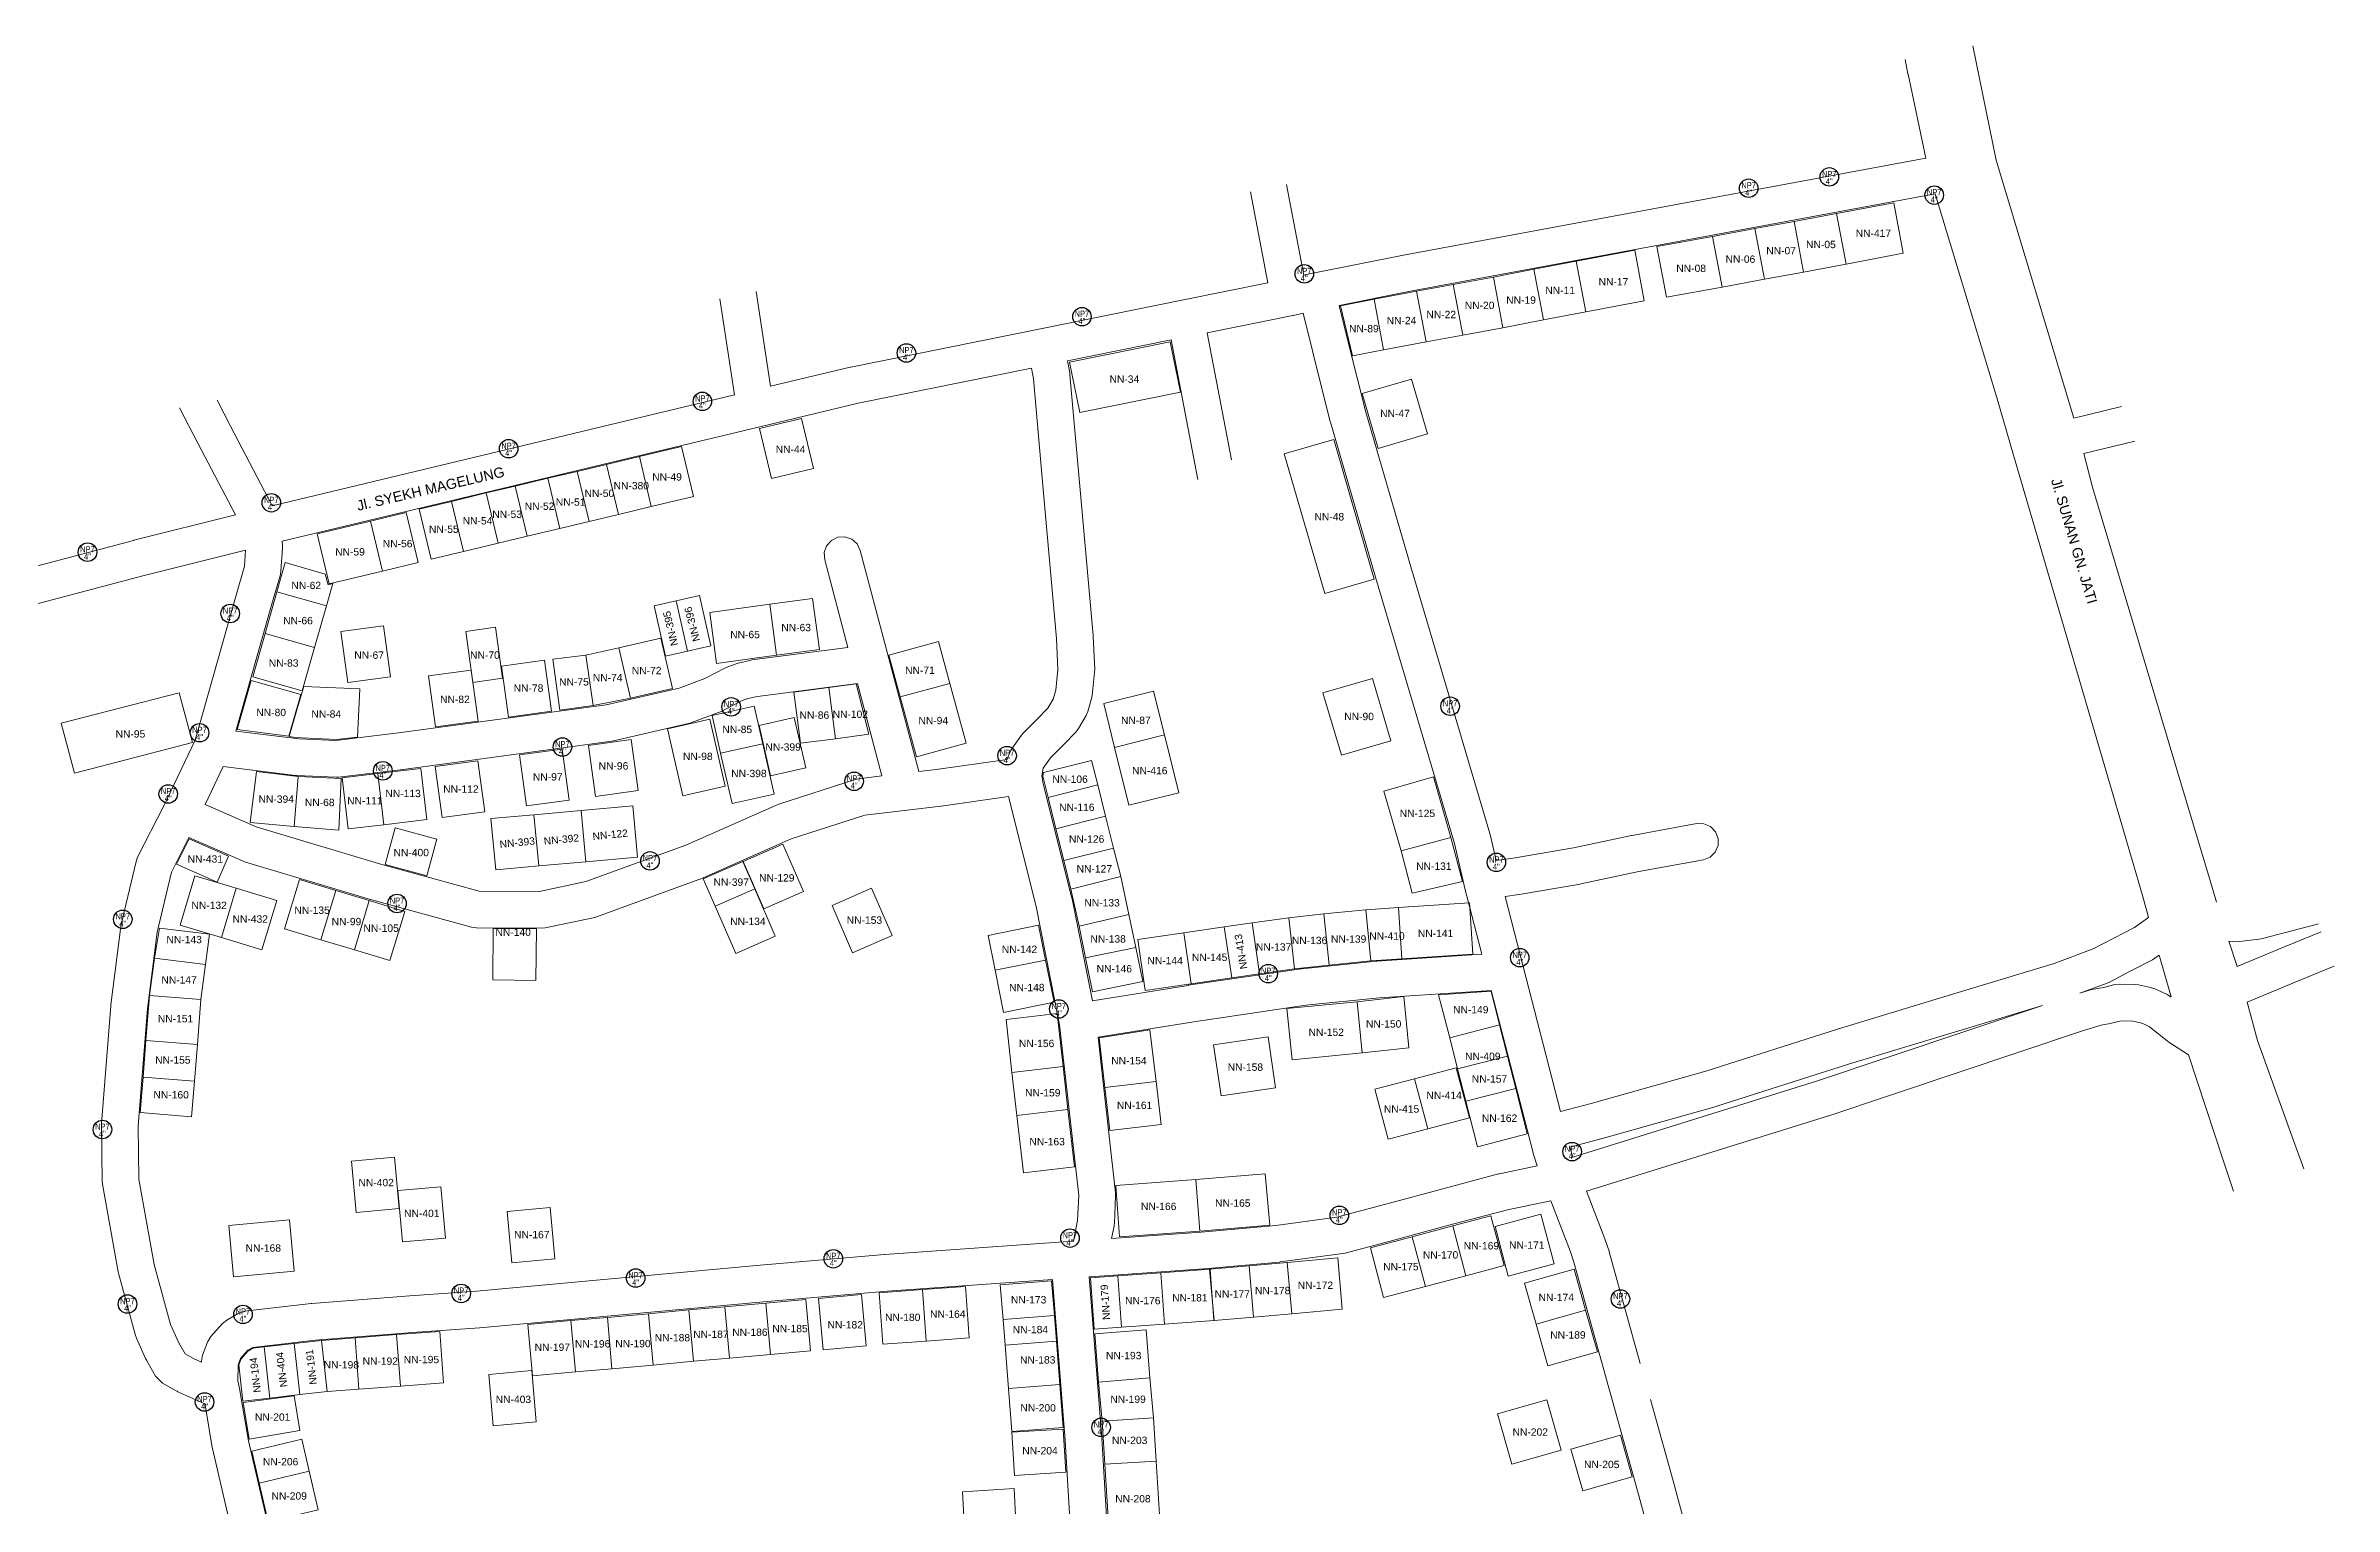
# Model space of a CAD drawing. Header units: inches. Extents: x 5913 to 6802, y 1147 to 1805.
# Drawn here: x 6304.3 to 6802, y 1487.7 to 1805.2 of the extents above; entities that cross this region are included whole.
import ezdxf
from ezdxf.enums import TextEntityAlignment as Align

# ---------------------------------------------------------------- set-up
doc = ezdxf.new("R2010")
doc.units = ezdxf.units.IN
doc.header["$MEASUREMENT"] = 0
doc.layers.add('Basic Map', color=251, linetype='Continuous', lineweight=9)
doc.layers.add('Home Number', color=6, linetype='Continuous')
doc.layers.add('NEW POLE 7m', color=3, linetype='Continuous')
doc.styles.get("Standard").update_dxf_attribs({"font": 'arial.ttf'})
doc.styles.add('Title Block 3', font='dgn003.shx')

# ---------------------------------------------------------------- blocks, each defined once
blk = doc.blocks.new('NP7')
at = {"color": 0, "linetype": 'ByBlock', "lineweight": -2}
blk.add_circle((10475.44, -5326.86), 2.01, dxfattribs=at)
at = {"color": 0, "linetype": 'ByBlock', "lineweight": -2, "style": 'Title Block 3', "width": 0.799091}
for s, p in [('NP7', (10475.43, -5326.23)), ('4"', (10475.43, -5327.81))]:
    blk.add_text(s, height=1.339, dxfattribs=at).set_placement(p, align=Align.MIDDLE_CENTER)

msp = doc.modelspace()

# ---------------------------------------------------------------- linework, layer by layer
at = {"layer": 'Basic Map'}
for points in [[(6574.12, 1775.1), (6577.88, 1755.36), (6579.77, 1755.79), (6579.88, 1755.81), (6599.55, 1759.72), (6599.6, 1759.73), (6713.2, 1780.83), (6709.3, 1799.06), (6709.28, 1799.17), (6708.71, 1802.27)], [(6723.43, 1805.24), (6728.45, 1780.35), (6745.4, 1724.29), (6755.77, 1726.81)], [(6458.74, 1751.81), (6461.9, 1731.21), (6479.19, 1735.36), (6479.33, 1735.39), (6521.01, 1743.79), (6551.38, 1749.92), (6570.05, 1753.67), (6566.28, 1773.52)], [(6633.69, 1573.54), (6625.57, 1605.04), (6621.65, 1620.27), (6624.62, 1620.69), (6624.73, 1620.71), (6638, 1622.98), (6638.16, 1623.01), (6650.78, 1625.71), (6664.8, 1628.28), (6666.25, 1628.85), (6667.37, 1629.94), (6667.99, 1631.37), (6668.02, 1632.93), (6667.44, 1634.38), (6666.35, 1635.5), (6664.92, 1636.12), (6663.36, 1636.14), (6649.28, 1633.57), (6649.16, 1633.55), (6636.57, 1630.85), (6623.44, 1628.61), (6619.73, 1628.08), (6618.4, 1633.76), (6618.34, 1633.99), (6601.15, 1691.97), (6591.36, 1725.6), (6587.6, 1740.54), (6585.55, 1748.78), (6601.08, 1751.87), (6715.18, 1773.06), (6728.57, 1728.98), (6732.28, 1716.25), (6753.55, 1643.52), (6760.29, 1620.47), (6761.25, 1617.1), (6761.64, 1615.72), (6758.59, 1613.54), (6754.09, 1611.25), (6754.04, 1611.22), (6749.6, 1608.89), (6741.07, 1605.73), (6719.49, 1599.18), (6694, 1591.46), (6693.94, 1591.45), (6665.34, 1582.34), (6640.41, 1575.31), (6633.69, 1573.54)], [(6341.53, 1728.16), (6344.46, 1722.51), (6353.5, 1705.24), (6454.09, 1729.34), (6450.89, 1750.23)], [(6562.18, 1715.23), (6556.85, 1742.86), (6575.51, 1746.61), (6575.61, 1746.63), (6577.72, 1747.12), (6579.83, 1738.61), (6579.84, 1738.59), (6583.62, 1723.58), (6583.66, 1723.44), (6593.47, 1689.73), (6593.48, 1689.71), (6610.64, 1631.83), (6612.76, 1622.7), (6612.79, 1622.61), (6616.62, 1607.72), (6593.78, 1606.23), (6593.64, 1606.22), (6577.47, 1604.59), (6577.29, 1604.57), (6552.76, 1600.98), (6552.7, 1600.97), (6531.9, 1597.57), (6527.48, 1619.77), (6527.43, 1619.96), (6521.19, 1644.8), (6520.94, 1646.5), (6521.2, 1648.2), (6522.8, 1650.42), (6525.53, 1653.16), (6525.56, 1653.19), (6528.3, 1656), (6528.9, 1656.8), (6530.52, 1659.61), (6530.9, 1660.5), (6531.7, 1663.31), (6531.83, 1663.97), (6532.39, 1669.06), (6532.41, 1669.67), (6532.09, 1676.82), (6532.07, 1677), (6529.24, 1708.67), (6527.03, 1733.72), (6526.98, 1734.12), (6526.48, 1736.73)], [(6526.48, 1736.73), (6549.01, 1741.28), (6554.85, 1710.97)], [(6355.69, 1697.54), (6459.54, 1722.42), (6480.98, 1727.56), (6518.63, 1735.15), (6519.08, 1732.81), (6521.27, 1707.97), (6521.27, 1707.96), (6524.1, 1676.37), (6524.4, 1669.62), (6523.92, 1665.18), (6523.34, 1663.17), (6522.22, 1661.22), (6519.84, 1658.79), (6516.91, 1655.84), (6516.5, 1655.35), (6514.15, 1652.1), (6513.44, 1650.37), (6513.39, 1650.06), (6497.91, 1647.89), (6494.15, 1647.44), (6487.63, 1672.06), (6481.42, 1695.54), (6480.73, 1696.94), (6479.56, 1697.97), (6478.09, 1698.48), (6476.53, 1698.38), (6475.13, 1697.69), (6474.09, 1696.52), (6473.59, 1695.05), (6473.68, 1693.49), (6478.73, 1674.42), (6457.81, 1671.71), (6457.4, 1671.63), (6454.88, 1671.04), (6454.43, 1670.9), (6452.58, 1670.23), (6452.11, 1670.02), (6447.59, 1667.68), (6441.99, 1665.61), (6426.12, 1661.94), (6380.96, 1655.85), (6367.37, 1654.21), (6359.4, 1654.58), (6345.63, 1656.26), (6353.39, 1683.65), (6355.28, 1690.3), (6355.42, 1691.1), (6355.78, 1695.97), (6355.77, 1696.62), (6355.69, 1697.54)], [(6180.16, 1695.59), (6181.3, 1665.05), (6204.81, 1668.03), (6218.35, 1669.96), (6323.34, 1697.71), (6323.39, 1697.72), (6345.5, 1703.27), (6337.37, 1718.81), (6337.36, 1718.82), (6333.37, 1726.51)], [(6776.4, 1619.06), (6775.74, 1621.27), (6767.78, 1647.93), (6749.45, 1709.29), (6747.56, 1716.59), (6758.63, 1719.28)], [(6356.22, 1432.79), (6340.53, 1500.26), (6340.48, 1500.49), (6338.9, 1509.79), (6338.85, 1510.01), (6332.97, 1512.61), (6332.81, 1512.72), (6332.63, 1512.78), (6329.65, 1514.45), (6328.12, 1515.98), (6326.14, 1519.51), (6325.97, 1519.85), (6323.99, 1524.3), (6323.79, 1524.86), (6320.08, 1538.37), (6320, 1538.71), (6316.57, 1557.71), (6316.5, 1558.37), (6316.36, 1570.53), (6316.37, 1570.9), (6318.4, 1596.55), (6318.42, 1596.73), (6320.56, 1613.77), (6320.64, 1614.2), (6323.91, 1627.93), (6324.24, 1628.82), (6329.95, 1640.02), (6336.75, 1654.28), (6345.7, 1685.83), (6347.47, 1692.09), (6347.73, 1695.58), (6325.36, 1689.97), (6220.17, 1662.17)], [(6342.88, 1648.54), (6358.58, 1646.62), (6358.88, 1646.59), (6367.33, 1646.2), (6368, 1646.22), (6381.94, 1647.91), (6382, 1647.92), (6427.37, 1654.04), (6427.74, 1654.11), (6444.04, 1657.87), (6444.53, 1658.02), (6450.6, 1660.26), (6451.05, 1660.46), (6455.56, 1662.8), (6456.95, 1663.31), (6459.04, 1663.8), (6480.79, 1666.62), (6486.12, 1646.49), (6481.06, 1645.89), (6480.29, 1645.72), (6463.7, 1640.33), (6463.32, 1640.19), (6443.45, 1631.44), (6421.76, 1623.52), (6411.64, 1621.4), (6398.5, 1621.48), (6377.36, 1627.25), (6350, 1635.44), (6338.93, 1640.26), (6342.88, 1648.54)], [(6338.12, 1519.08), (6336.38, 1519.85), (6334.55, 1520.87), (6333.21, 1523.27), (6331.42, 1527.27), (6327.84, 1540.31), (6324.5, 1558.8), (6324.36, 1570.45), (6326.37, 1595.83), (6328.47, 1612.56), (6331.58, 1625.61), (6335.39, 1633.08), (6347.03, 1628.01), (6347.48, 1627.84), (6375.11, 1619.58), (6375.2, 1619.55), (6396.89, 1613.62), (6397.93, 1613.48), (6412.02, 1613.4), (6412.86, 1613.49), (6423.68, 1615.75), (6424.24, 1615.91), (6446.32, 1623.97), (6446.56, 1624.07), (6466.36, 1632.79), (6482.38, 1637.99), (6491.64, 1639.08), (6491.65, 1639.08), (6498.91, 1639.95), (6498.98, 1639.96), (6513.64, 1642.01), (6519.65, 1618.11), (6524.77, 1592.38), (6526.14, 1580.25), (6528.92, 1555.29), (6528.7, 1549.86), (6527.83, 1545.36), (6526.6, 1545.27), (6486.78, 1542.46), (6486.71, 1542.45), (6459.67, 1540.1), (6459.66, 1540.1), (6397.97, 1534.51), (6383.47, 1533.48), (6383.45, 1533.47), (6362.12, 1531.82), (6361.96, 1531.8), (6347.52, 1530.1), (6345.96, 1529.57), (6343.64, 1528.21), (6342.7, 1527.43), (6340.19, 1524.64), (6339.42, 1523.36), (6338.37, 1520.57), (6338.12, 1519.24), (6338.12, 1519.08)], [(6779.05, 1610.58), (6780.64, 1610.46), (6781.45, 1610.48), (6785.6, 1611.02), (6786.08, 1611.11), (6798.1, 1614.2), (6798.32, 1614.26), (6798.51, 1614.32)], [(6799.16, 1612.6), (6791.37, 1609.43), (6791.33, 1609.41), (6780.88, 1605.04), (6779.05, 1610.58)], [(6746.69, 1599.28), (6752.62, 1601.48), (6753.09, 1601.69), (6757.74, 1604.13), (6762.48, 1606.54), (6762.99, 1606.85), (6763.91, 1607.51), (6766.38, 1599), (6766.39, 1598.99), (6766.39, 1598.98), (6766.55, 1598.44), (6766.48, 1598.5), (6765.67, 1599), (6763.52, 1600.01), (6762.99, 1600.21), (6761.76, 1600.59), (6761.39, 1600.68), (6759.42, 1601.08), (6758.7, 1601.16), (6755.29, 1601.23), (6754.29, 1601.12), (6751.82, 1600.53), (6749.71, 1600.17), (6749.22, 1600.05), (6746.69, 1599.28)], [(6783.1, 1597.29), (6794.4, 1602.03), (6802.01, 1605.11)], [(6536.09, 1545.95), (6536.61, 1548.63), (6536.61, 1548.93), (6536.68, 1549.23), (6536.92, 1555.27), (6536.9, 1555.87), (6534.09, 1581.14), (6534.09, 1581.15), (6533.13, 1589.67), (6553.95, 1593.07), (6578.36, 1596.64), (6594.37, 1598.25), (6618.65, 1599.84), (6626.94, 1567.65), (6626.95, 1567.62), (6627.25, 1566.48), (6627.74, 1564.59), (6627.78, 1564.51), (6627.79, 1564.41), (6628.63, 1561.7), (6620.44, 1560.01), (6620.21, 1559.96), (6607.34, 1556.53), (6607.32, 1556.52), (6596.5, 1553.59), (6585.08, 1550.56), (6571.78, 1548.77), (6555.55, 1547.34), (6536.09, 1545.95)], [(6636.4, 1563.65), (6635.74, 1565.8), (6642.48, 1567.58), (6642.54, 1567.6), (6667.58, 1574.65), (6667.71, 1574.69), (6696.34, 1583.81), (6721.81, 1591.52), (6721.81, 1591.52), (6738.54, 1596.6), (6689.38, 1580.14), (6636.4, 1563.65)], [(6651.08, 1518.77), (6644.32, 1543), (6644.27, 1543.17), (6643.46, 1545.64), (6643.39, 1545.84), (6639.37, 1556.2), (6691.8, 1572.51), (6691.88, 1572.54), (6747.44, 1591.15), (6751.31, 1592.33), (6753.29, 1592.67), (6753.54, 1592.72), (6755.64, 1593.22), (6758.19, 1593.17), (6759.61, 1592.88), (6760.38, 1592.65), (6761.85, 1591.96), (6765.68, 1588.88), (6766.03, 1588.62), (6770.34, 1585.88)], [(6795.36, 1561.08), (6792.87, 1568.01), (6785.33, 1588.97), (6783.1, 1597.29)], [(6770.34, 1585.88), (6777.84, 1562.97), (6780.06, 1556.22)], [(6535.28, 1480.65), (6533.98, 1502.52), (6533.98, 1502.6), (6531.19, 1537.59), (6531.43, 1537.6), (6556.16, 1539.36), (6556.22, 1539.36), (6572.58, 1540.81), (6572.76, 1540.83), (6586.4, 1542.67), (6586.89, 1542.77), (6598.56, 1545.86), (6598.58, 1545.86), (6609.41, 1548.8), (6622.16, 1552.2), (6631.59, 1554.14), (6635.89, 1543.05), (6636.64, 1540.76), (6644.25, 1513.47), (6650.85, 1489.8), (6654.84, 1475)], [(6363.12, 1438.42), (6348.35, 1501.96), (6346.77, 1511.17), (6346.76, 1511.25), (6346.37, 1513.3), (6346.37, 1513.3), (6346.05, 1514.98), (6346.11, 1518.41), (6346.65, 1519.86), (6348.24, 1521.63), (6349.3, 1522.25), (6362.82, 1523.85), (6384.05, 1525.5), (6398.58, 1526.53), (6398.65, 1526.54), (6460.37, 1532.13), (6487.37, 1534.48), (6523.21, 1537.01), (6526, 1502), (6527.3, 1480.09)], [(6725.17, 1459.63), (6704.55, 1453.8), (6704.54, 1453.8), (6673.63, 1444.99), (6672.29, 1449.61), (6672.2, 1449.88), (6663.5, 1473.63), (6658.57, 1491.9), (6658.56, 1491.93), (6653.27, 1510.91)]]:
    msp.add_lwpolyline(points, dxfattribs=at)
for points in [[(6686.6, 1756.05), (6678.09, 1754.48), (6676.01, 1765.48), (6684.52, 1767.05)], [(6695.83, 1757.78), (6686.6, 1756.05), (6684.52, 1767.05), (6693.75, 1768.79)], [(6708.27, 1760.12), (6695.83, 1757.78), (6693.75, 1768.79), (6706.19, 1771.12)], [(6668.86, 1752.74), (6656.78, 1750.6), (6654.7, 1761.6), (6666.78, 1763.75)], [(6678.09, 1754.48), (6668.86, 1752.74), (6666.78, 1763.75), (6676.01, 1765.48)], [(6639.23, 1747.39), (6630.01, 1745.66), (6627.93, 1756.66), (6637.15, 1758.4)], [(6651.95, 1749.79), (6639.23, 1747.39), (6637.15, 1758.4), (6649.87, 1760.79)], [(6612.47, 1742.31), (6604.47, 1740.86), (6602.39, 1751.87), (6610.39, 1753.32)], [(6621.2, 1743.94), (6612.47, 1742.31), (6610.39, 1753.32), (6619.12, 1754.94)], [(6630.01, 1745.66), (6621.2, 1743.94), (6619.12, 1754.94), (6627.93, 1756.66)], [(6595.24, 1739.13), (6588.47, 1737.83), (6585.88, 1748.7), (6593.16, 1750.13)], [(6604.47, 1740.86), (6595.24, 1739.13), (6593.16, 1750.13), (6602.39, 1751.87)], [(6551.08, 1729.93), (6529.18, 1725.51), (6526.95, 1736.49), (6548.85, 1740.9)], [(6594.06, 1717.71), (6590.57, 1729.62), (6601.32, 1732.77), (6604.81, 1720.86)], [(6471.25, 1713.32), (6462.12, 1711.15), (6459.51, 1722.04), (6468.65, 1724.22)], [(6445.11, 1707.22), (6435.97, 1705.05), (6433.37, 1715.94), (6442.5, 1718.12)], [(6582.43, 1686.16), (6573.64, 1716.51), (6584.39, 1719.66), (6593.18, 1689.3)], [(6422.45, 1701.83), (6416.05, 1700.32), (6413.45, 1711.22), (6419.84, 1712.72)], [(6428.82, 1703.34), (6422.45, 1701.83), (6419.84, 1712.72), (6426.21, 1714.23)], [(6435.97, 1705.05), (6428.82, 1703.34), (6426.21, 1714.23), (6433.37, 1715.94)], [(6402.69, 1697.12), (6395.09, 1695.28), (6392.48, 1706.18), (6400.08, 1708.02)], [(6408.97, 1698.62), (6402.69, 1697.12), (6400.08, 1708.02), (6406.37, 1709.52)], [(6416.05, 1700.32), (6408.97, 1698.62), (6406.37, 1709.52), (6413.45, 1711.22)], [(6385.24, 1692.88), (6377.5, 1691.03), (6374.9, 1701.92), (6382.64, 1703.77)], [(6395.09, 1695.28), (6388.08, 1693.62), (6385.48, 1704.51), (6392.48, 1706.18)], [(6377.5, 1691.03), (6365.88, 1688.27), (6363.28, 1699.16), (6374.9, 1701.92)], [(6365.01, 1690.34), (6365.71, 1688.07), (6366.7, 1688.36), (6365.29, 1683.46), (6354.51, 1686.5), (6356.36, 1692.89)], [(6365.29, 1683.46), (6362.74, 1674.43), (6351.96, 1677.46), (6354.51, 1686.5)], [(6436.57, 1683.47), (6441.39, 1684.57), (6443.87, 1673.65), (6439.04, 1672.55)], [(6441.39, 1684.57), (6446.46, 1685.71), (6448.94, 1674.78), (6443.87, 1673.65)], [(6448.67, 1682.05), (6461.73, 1683.83), (6463.22, 1672.73), (6450.15, 1670.94)], [(6461.73, 1683.83), (6471.04, 1685.06), (6472.52, 1673.96), (6463.22, 1672.73)], [(6362.74, 1674.43), (6360.05, 1665.02), (6349.27, 1668.06), (6351.96, 1677.46)], [(6368.44, 1677.87), (6377.74, 1679.15), (6379.27, 1668.05), (6369.96, 1666.78)], [(6395.65, 1677.93), (6402.07, 1678.82), (6403.6, 1667.72), (6397.18, 1666.83)], [(6414.52, 1671.88), (6421.75, 1672.76), (6423.33, 1661.79), (6416.05, 1660.79)], [(6421.75, 1672.76), (6428.9, 1674.34), (6431.42, 1663.43), (6423.33, 1661.79)], [(6428.9, 1674.34), (6438.05, 1676.44), (6440.57, 1665.53), (6431.42, 1663.43)], [(6498.42, 1675.69), (6500.89, 1666.63), (6490.08, 1663.68), (6487.62, 1672.74)], [(6387.47, 1668.24), (6396.78, 1669.51), (6398.31, 1658.41), (6389, 1657.14)], [(6403.4, 1670.37), (6412.7, 1671.64), (6414.23, 1660.55), (6404.93, 1659.27)], [(6586.05, 1651.01), (6582.05, 1664.53), (6592.8, 1667.68), (6596.8, 1654.16)], [(6336.14, 1653.76), (6310.5, 1647.12), (6307.64, 1657.95), (6333.28, 1664.59)], [(6359.72, 1664.23), (6357.12, 1655.13), (6345.9, 1656.58), (6348.94, 1667.27)], [(6358.88, 1660.85), (6360.41, 1665.95), (6372.56, 1665.4), (6372.06, 1654.91), (6367.48, 1654.41), (6358.56, 1654.83), (6357.2, 1655.07)], [(6466.95, 1664.7), (6474.56, 1665.7), (6476.05, 1654.59), (6468.44, 1653.59)], [(6474.56, 1665.7), (6480.53, 1666.5), (6483.3, 1655.55), (6476.05, 1654.59)], [(6500.89, 1666.63), (6504.42, 1653.59), (6493.62, 1650.64), (6490.08, 1663.68)], [(6545.23, 1664.96), (6547.61, 1655.4), (6536.74, 1652.66), (6534.37, 1662.22)], [(6439.51, 1656.74), (6448.67, 1658.81), (6452, 1644.26), (6442.84, 1642.2)], [(6449.18, 1659.63), (6458.34, 1661.69), (6460.21, 1653.5), (6451.05, 1651.43)], [(6459.42, 1657.48), (6467.06, 1659.17), (6469.54, 1648.24), (6461.9, 1646.55)], [(6422.29, 1653.15), (6431.6, 1654.42), (6433.13, 1643.32), (6423.82, 1642.05)], [(6451.05, 1651.43), (6460.21, 1653.5), (6462.69, 1642.57), (6453.53, 1640.5)], [(6547.61, 1655.4), (6550.69, 1642.86), (6539.82, 1640.12), (6536.74, 1652.66)], [(6376.48, 1647.01), (6385.81, 1648.12), (6387.14, 1637), (6377.81, 1635.89)], [(6388.96, 1648.53), (6398.26, 1649.8), (6399.79, 1638.7), (6390.48, 1637.43)], [(6407.28, 1651.08), (6416.58, 1652.35), (6418.11, 1641.25), (6408.81, 1639.98)], [(6531.72, 1649.88), (6533.11, 1644.57), (6522.25, 1641.84), (6521.09, 1646.43), (6521.24, 1647.25)], [(6350.09, 1647.48), (6359.14, 1646.37), (6358.29, 1635.5), (6348.71, 1636.36)], [(6359.14, 1646.37), (6368.52, 1645.91), (6367.97, 1634.72), (6358.29, 1635.5)], [(6368.72, 1646.1), (6376.48, 1647.01), (6377.81, 1635.89), (6370.04, 1634.97)], [(6533.11, 1644.57), (6534.78, 1637.77), (6523.92, 1635.03), (6522.25, 1641.84)], [(6599.09, 1630.2), (6595.31, 1643.17), (6606.07, 1646.32), (6609.9, 1633.14)], [(6401.09, 1637.22), (6410.44, 1638.07), (6411.47, 1626.92), (6402.12, 1626.06)], [(6410.44, 1638.07), (6420.71, 1638.97), (6421.73, 1627.82), (6411.47, 1626.92)], [(6420.71, 1638.97), (6431.93, 1640), (6432.96, 1628.85), (6421.73, 1627.82)], [(6534.78, 1637.77), (6536.53, 1630.83), (6525.66, 1628.1), (6523.92, 1635.03)], [(6335.46, 1632.85), (6344.04, 1629.06), (6341.56, 1623.43), (6332.69, 1627.29)], [(6380.24, 1635.25), (6389.3, 1632.78), (6387.12, 1624.76), (6378.06, 1627.22)], [(6601.46, 1620.99), (6599.09, 1630.2), (6609.9, 1633.14), (6612.37, 1623.54)], [(6447.28, 1624.13), (6455.89, 1627.87), (6458.47, 1621.93), (6449.86, 1618.2)], [(6455.96, 1627.9), (6464.58, 1631.64), (6469.04, 1621.36), (6460.43, 1617.63)], [(6536.53, 1630.83), (6538.07, 1624.63), (6527.21, 1621.9), (6525.66, 1628.1)], [(6336.7, 1624.81), (6345.69, 1622.1), (6342.46, 1611.37), (6333.47, 1614.08)], [(6359.44, 1623.97), (6367.35, 1621.59), (6364.12, 1610.86), (6356.21, 1613.25)], [(6538.07, 1624.63), (6539.81, 1616.35), (6529.01, 1613.81), (6527.21, 1621.9)], [(6345.69, 1622.1), (6354.52, 1619.43), (6351.29, 1608.7), (6342.46, 1611.37)], [(6367.35, 1621.59), (6374.62, 1619.42), (6371.39, 1608.69), (6364.12, 1610.86)], [(6374.62, 1619.42), (6382.35, 1617.06), (6379.12, 1606.34), (6371.39, 1608.69)], [(6449.86, 1618.2), (6458.47, 1621.93), (6462.94, 1611.66), (6454.32, 1607.92)], [(6475.27, 1618.35), (6483.89, 1622.08), (6488.35, 1611.81), (6479.74, 1608.07)], [(6599.21, 1606.7), (6592.49, 1606.28), (6591.37, 1617.42), (6598.51, 1617.88)], [(6614.62, 1607.73), (6599.21, 1606.7), (6598.51, 1617.88), (6613.91, 1618.91)], [(6339.87, 1612.09), (6339.03, 1605.51), (6327.91, 1606.87), (6328.99, 1613.39)], [(6401.58, 1613.35), (6410.97, 1613.26), (6410.88, 1602.06), (6401.49, 1602.15)], [(6520.2, 1614.04), (6521.72, 1606.48), (6510.74, 1604.25), (6509.22, 1611.81)], [(6539.81, 1616.35), (6541.38, 1609.19), (6530.4, 1606.96), (6529.01, 1613.81)], [(6562.22, 1602.59), (6553.38, 1601.3), (6551.77, 1612.39), (6560.6, 1613.67)], [(6568.25, 1603.46), (6562.22, 1602.59), (6560.6, 1613.67), (6566.64, 1614.55)], [(6575.84, 1604.56), (6568.25, 1603.46), (6566.64, 1614.55), (6574.61, 1615.67)], [(6583.38, 1605.36), (6575.84, 1604.56), (6574.61, 1615.67), (6582.26, 1616.5)], [(6592.49, 1606.28), (6583.38, 1605.36), (6582.26, 1616.5), (6591.37, 1617.42)], [(6541.38, 1609.19), (6542.88, 1601.8), (6531.9, 1599.57), (6530.4, 1606.96)], [(6553.38, 1601.3), (6543.39, 1599.85), (6541.77, 1610.93), (6551.77, 1612.39)], [(6339.03, 1605.51), (6338.02, 1597.88), (6326.85, 1598.76), (6327.91, 1606.87)], [(6521.72, 1606.48), (6523.58, 1597.28), (6512.6, 1595.05), (6510.74, 1604.25)], [(6338.02, 1597.88), (6337.23, 1588.1), (6326.06, 1588.98), (6326.85, 1598.76)], [(6600.74, 1587.38), (6590.61, 1586.27), (6589.49, 1597.41), (6599.62, 1598.53)], [(6609.62, 1589.56), (6607.18, 1598.89), (6618.64, 1599.67), (6620.47, 1592.35)], [(6524.26, 1594.84), (6525.52, 1583.33), (6514.39, 1582.04), (6513.13, 1593.55)], [(6590.61, 1586.27), (6575.33, 1584.77), (6574.21, 1595.92), (6589.49, 1597.41)], [(6337.23, 1588.1), (6336.61, 1580.14), (6325.44, 1581.02), (6326.06, 1588.98)], [(6544.43, 1591.28), (6545.77, 1580.05), (6534.64, 1578.75), (6533.35, 1589.54)], [(6571.73, 1578.68), (6559.88, 1576.96), (6558.26, 1588.04), (6570.12, 1589.76)], [(6611.35, 1582.79), (6609.62, 1589.56), (6620.47, 1592.35), (6622.2, 1585.58)], [(6525.52, 1583.33), (6526.59, 1574.01), (6515.46, 1572.71), (6514.39, 1582.04)], [(6613.93, 1572.2), (6604.86, 1569.8), (6601.98, 1580.62), (6611.05, 1583.03)], [(6613.14, 1575.77), (6611.35, 1582.79), (6622.2, 1585.58), (6623.99, 1578.56)], [(6336.61, 1580.14), (6335.99, 1572.42), (6324.82, 1573.3), (6325.44, 1581.02)], [(6545.77, 1580.05), (6546.84, 1570.72), (6535.72, 1569.42), (6534.64, 1578.75)], [(6604.86, 1569.8), (6596.24, 1567.56), (6593.36, 1578.38), (6601.98, 1580.62)], [(6615.65, 1565.87), (6613.14, 1575.77), (6623.99, 1578.56), (6626.5, 1568.67)], [(6526.59, 1574.01), (6528.03, 1561.49), (6516.9, 1560.19), (6515.46, 1572.71)], [(6370.75, 1562.75), (6380.1, 1563.58), (6381.1, 1552.43), (6371.75, 1551.6)], [(6555.24, 1547.56), (6537.8, 1546.3), (6536.98, 1557.47), (6554.43, 1558.73)], [(6570.49, 1548.85), (6555.24, 1547.56), (6554.43, 1558.73), (6569.51, 1560.01)], [(6380.85, 1556.35), (6390.2, 1557.18), (6391.2, 1546.02), (6381.85, 1545.19)], [(6344.09, 1548.76), (6357.3, 1549.97), (6358.3, 1538.81), (6345.1, 1537.61)], [(6404.6, 1551.8), (6413.96, 1552.64), (6414.96, 1541.48), (6405.6, 1540.65)], [(6613.16, 1537.85), (6604.33, 1535.51), (6601.45, 1546.33), (6610.28, 1548.68)], [(6621.48, 1540.05), (6613.16, 1537.85), (6610.28, 1548.68), (6618.6, 1550.87)], [(6632.35, 1540.39), (6622.36, 1537.72), (6619.48, 1548.54), (6629.47, 1551.22)], [(6604.33, 1535.51), (6595.25, 1533.1), (6592.37, 1543.93), (6601.45, 1546.33)], [(6547.61, 1527.31), (6538.24, 1526.64), (6537.43, 1537.81), (6546.79, 1538.49)], [(6558.31, 1528.08), (6547.61, 1527.31), (6546.79, 1538.49), (6557.49, 1539.25)], [(6566.95, 1528.85), (6558.39, 1528.08), (6557.41, 1539.24), (6565.97, 1540.01)], [(6575.28, 1529.57), (6566.95, 1528.85), (6565.97, 1540.01), (6574.3, 1540.73)], [(6586.24, 1530.54), (6575.28, 1529.57), (6574.3, 1540.73), (6585.26, 1541.7)], [(6628.41, 1527.3), (6625.89, 1536.24), (6636.66, 1539.3), (6639.19, 1530.36)], [(6472.35, 1532.91), (6481.7, 1533.74), (6482.7, 1522.59), (6473.35, 1521.76)], [(6485.52, 1534.11), (6494.94, 1534.81), (6495.77, 1523.64), (6486.35, 1522.93)], [(6494.94, 1534.81), (6504.3, 1535.5), (6505.13, 1524.33), (6495.77, 1523.64)], [(6523.04, 1536.75), (6523.64, 1529.18), (6512.47, 1528.29), (6511.87, 1535.86)], [(6538.24, 1526.64), (6532.32, 1526.2), (6531.5, 1537.38), (6537.43, 1537.81)], [(6409.14, 1527.25), (6418.49, 1528.08), (6419.49, 1516.92), (6410.14, 1516.09)], [(6418.49, 1528.08), (6426.41, 1528.79), (6427.41, 1517.63), (6419.49, 1516.92)], [(6426.41, 1528.79), (6435.36, 1529.58), (6436.36, 1518.42), (6427.41, 1517.63)], [(6435.36, 1529.58), (6444.11, 1530.39), (6445.11, 1519.23), (6436.36, 1518.42)], [(6444.11, 1530.39), (6451.97, 1531.11), (6452.97, 1519.95), (6445.11, 1519.23)], [(6451.97, 1531.11), (6460.89, 1531.88), (6461.89, 1520.73), (6452.97, 1519.95)], [(6460.89, 1531.88), (6469.56, 1532.67), (6470.56, 1521.52), (6461.89, 1520.73)], [(6523.64, 1529.18), (6524.09, 1523.62), (6512.92, 1522.73), (6512.47, 1528.29)], [(6630.97, 1518.26), (6628.41, 1527.3), (6639.19, 1530.36), (6641.74, 1521.32)], [(6351.75, 1522.36), (6358.26, 1523.12), (6359.53, 1511.99), (6353.03, 1511.23)], [(6358.26, 1523.12), (6364.2, 1523.78), (6365.44, 1512.69), (6359.53, 1511.99)], [(6364.2, 1523.78), (6371.55, 1524.34), (6372.37, 1513.17), (6365.44, 1512.69)], [(6371.55, 1524.34), (6380.58, 1525.03), (6381.41, 1513.86), (6372.37, 1513.17)], [(6380.58, 1525.03), (6389.95, 1525.71), (6390.78, 1514.54), (6381.41, 1513.86)], [(6524.09, 1523.62), (6524.8, 1514.19), (6513.63, 1513.3), (6512.92, 1522.73)], [(6543.58, 1526.08), (6544.4, 1515.63), (6533.23, 1514.73), (6532.41, 1525.18)], [(6346.22, 1518.44), (6346.77, 1519.75), (6348.22, 1521.44), (6349.27, 1522.07), (6351.75, 1522.36), (6353.03, 1511.23), (6347.12, 1510.56)], [(6400.6, 1516.37), (6409.95, 1517.2), (6410.95, 1506.04), (6401.6, 1505.21)], [(6524.8, 1514.19), (6525.54, 1504.83), (6514.37, 1503.94), (6513.63, 1513.3)], [(6544.4, 1515.63), (6545.23, 1506.92), (6534.05, 1506.23), (6533.23, 1514.73)], [(6348.49, 1502.28), (6347.17, 1510.29), (6358.28, 1511.71), (6359.54, 1504.16)], [(6623.1, 1496.89), (6619.98, 1507.81), (6630.76, 1510.87), (6633.88, 1499.95)], [(6525.56, 1504.5), (6526.13, 1495.13), (6514.95, 1494.44), (6514.38, 1503.81)], [(6545.23, 1506.92), (6545.8, 1497.54), (6534.62, 1496.85), (6534.05, 1506.23)], [(6350.67, 1492.75), (6349.06, 1499.72), (6359.96, 1502.29), (6361.57, 1495.32)], [(6638.55, 1491.07), (6636, 1500.1), (6646.78, 1503.16), (6649.33, 1494.12)], [(6352.64, 1484.36), (6350.67, 1492.75), (6361.57, 1495.32), (6363.54, 1486.93)], [(6545.8, 1497.54), (6546.78, 1481.29), (6535.6, 1480.6), (6534.62, 1496.85)], [(6514.86, 1491.55), (6515.61, 1476.83), (6504.43, 1476.14), (6503.68, 1490.86)]]:
    msp.add_lwpolyline(points, close=True, dxfattribs=at)

# ---------------------------------------------------------------- block references
at = {"layer": 'NEW POLE 7m'}
for p, xscale, yscale, zscale in [((-3788.8, 7106.41), 1.000528805638826, 1.000528805638826, 1.000528805638826), ((-3806.33, 7103.95), 1.000528805638826, 1.000528805638826, 1.000528805638826), ((-3765.98, 7102.45), 1.000528805638826, 1.000528805638826, 1.000528805638826), ((-3902.99, 7085.34), 1.000528805638826, 1.000528805638826, 1.000528805638826), ((-3951.35, 7076.02), 1.000528805638826, 1.000528805638826, 1.000528805638826), ((-3989.52, 7068.13), 1.000528805638826, 1.000528805638826, 1.000528805638826), ((-4033.9, 7057.61), 1.000528805638826, 1.000528805638826, 1.000528805638826), ((-4076.04, 7047.32), 1.000528805638826, 1.000528805638826, 1.000528805638826), ((-4127.65, 7035.56), 1.000528805638826, 1.000528805638826, 1.000528805638826), ((-4167.64, 7024.82), 1.000528805638826, 1.000528805638826, 1.000528805638826), ((-4136.63, 7011.5), 1.000531136802774, 1.000531136802774, 1.000531136802774), ((-4027.66, 6991.2), 1.000530437643575, 1.000530437643575, 1.000530437643575), ((-3871.27, 6991.34), 1.000529378747036, 1.000529378747036, 1.000529378747036), ((-4143.3, 6985.58), 1.000531203550511, 1.000531203550511, 1.000531203550511), ((-4064.36, 6982.47), 1.000530677697254, 1.000530677697254, 1.000530677697254), ((-3967.64, 6980.59), 1.000530009088963, 1.000530009088963, 1.000530009088963), ((-4103.43, 6977.3), 1.000530940472122, 1.000530940472122, 1.000530940472122), ((-4150.11, 6972.27), 1.000531240663184, 1.000531240663184, 1.000531240663184), ((-4000.91, 6975.02), 1.000530234067422, 1.000530234067422, 1.000530234067422), ((-4045.32, 6957.71), 1.000530541617457, 1.000530541617457, 1.000530541617457), ((-3861.21, 6957.39), 1.000529302469106, 1.000529302469106, 1.000529302469106), ((-4100.33, 6948.45), 1.000530909394238, 1.000530909394238, 1.000530909394238), ((-4160, 6945.02), 1.000531277281788, 1.000531277281788, 1.000531277281788), ((-3856.13, 6936.67), 1.000529256787425, 1.000529256787425, 1.000529256787425), ((-3910.83, 6933.19), 1.00052962446166, 1.00052962446166, 1.00052962446166), ((-3956.4, 6925.52), 1.000529909574789, 1.000529909574789, 1.000529909574789), ((-4164.42, 6899.32), 1.000531313292015, 1.000531313292015, 1.000531313292015), ((-3844.73, 6894.5), 1.000529195297968, 1.000529195297968, 1.000529195297968), ((-3895.38, 6880.65), 1.000529525082444, 1.000529525082444, 1.000529525082444), ((-3953.97, 6875.7), 1.000529922767592, 1.000529922767592, 1.000529922767592), ((-4005.43, 6871.21), 1.000530268043224, 1.000530268043224, 1.000530268043224), ((-4048.44, 6867.02), 1.000530560804033, 1.000530560804033, 1.000530560804033), ((-4158.97, 6861.37), 1.000531282017294, 1.000531282017294, 1.000531282017294), ((-4086.39, 6863.67), 1.000530816125613, 1.000530816125613, 1.000530816125613), ((-3834.23, 6862.47), 1.00052911910363, 1.00052911910363, 1.00052911910363), ((-4133.85, 6859.12), 1.000531139064646, 1.000531139064646, 1.000531139064646), ((-4142.21, 6840.08), 1.000531198564762, 1.000531198564762, 1.000531198564762), ((-3947.19, 6834.56), 1.000529906420127, 1.000529906420127, 1.000529906420127)]:
    msp.add_blockref('NP7', p, dxfattribs=dict(at, xscale=xscale, yscale=yscale, zscale=zscale))

# ---------------------------------------------------------------- texts
at = {"layer": 'Basic Map', "color": 7, "char_height": 2.2082, "attachment_point": 7}
for s, insert, rotation in [('Jl. SYEKH MAGELUNG', (6372.2, 1704.09), 13.186), ('Jl. SUNAN GN. JATI', (6740.35, 1710.8), 286.4995)]:
    msp.add_mtext(s, dxfattribs=dict(at, insert=insert, rotation=rotation))
at = {"layer": 'Home Number', "char_height": 1.6, "attachment_point": 7}
for s, insert in [('NN-05', (6687.13, 1761.22)), ('NN-417', (6697.92, 1763.68)), ('NN-08', (6658.9, 1756.03)), ('NN-06', (6669.62, 1758.03)), ('NN-07', (6678.47, 1759.87)), ('NN-11', (6630.42, 1751.27)), ('NN-17', (6642.01, 1753.13)), ('NN-22', (6604.55, 1746.02)), ('NN-20', (6612.9, 1747.98)), ('NN-19', (6621.91, 1749.13)), ('NN-89', (6587.72, 1742.93)), ('NN-24', (6595.91, 1744.71)), ('NN-34', (6535.63, 1731.94)), ('NN-47', (6594.49, 1724.51)), ('NN-44', (6463.02, 1716.72)), ('NN-49', (6436.16, 1710.69)), ('NN-50', (6421.44, 1707.12)), ('NN-380', (6427.76, 1708.78)), ('NN-54', (6394.94, 1701.15)), ('NN-53', (6401.38, 1702.57)), ('NN-52', (6408.43, 1704.32)), ('NN-51', (6415.19, 1705.22)), ('NN-48', (6580.21, 1702.01)), ('NN-56', (6377.56, 1696.18)), ('NN-55', (6387.61, 1699.32)), ('NN-59', (6367.2, 1694.39)), ('NN-62', (6357.69, 1687.09)), ('NN-66', (6355.89, 1679.45)), ('NN-65', (6453.12, 1676.42)), ('NN-63', (6464.24, 1677.94)), ('NN-67', (6371.37, 1671.94)), ('NN-70', (6396.55, 1671.95)), ('NN-83', (6352.77, 1670.22)), ('NN-75', (6415.91, 1666.13)), ('NN-74', (6423.24, 1667.07)), ('NN-72', (6431.72, 1668.61)), ('NN-71', (6491.17, 1668.67)), ('NN-82', (6390.03, 1662.33)), ('NN-78', (6406.03, 1664.77)), ('NN-80', (6350.06, 1659.47)), ('NN-84', (6362.04, 1659.14)), ('NN-86', (6468.2, 1658.9)), ('NN-102', (6475.4, 1659.09)), ('NN-94', (6494.07, 1657.72)), ('NN-87', (6538.13, 1657.77)), ('NN-90', (6586.68, 1658.6)), ('NN-95', (6319.45, 1654.81)), ('NN-85', (6451.43, 1655.79)), ('NN-399', (6460.79, 1651.97)), ('NN-96', (6424.51, 1647.86)), ('NN-98', (6442.85, 1649.93)), ('NN-398', (6453.35, 1646.21)), ('NN-416', (6540.53, 1646.84)), ('NN-113', (6378.13, 1641.86)), ('NN-112', (6390.7, 1642.86)), ('NN-97', (6410.21, 1645.47)), ('NN-106', (6523.2, 1644.97)), ('NN-394', (6350.54, 1640.63)), ('NN-68', (6360.62, 1639.91)), ('NN-111', (6369.81, 1640.31)), ('NN-116', (6524.67, 1638.85)), ('NN-125', (6598.74, 1637.54)), ('NN-126', (6526.8, 1631.96)), ('NN-431', (6335.11, 1627.62)), ('NN-400', (6379.9, 1629.02)), ('NN-131', (6602.32, 1626.06)), ('NN-397', (6449.5, 1622.59)), ('NN-129', (6459.41, 1623.52)), ('NN-127', (6528.48, 1625.5)), ('NN-132', (6335.95, 1617.55)), ('NN-135', (6358.34, 1616.48)), ('NN-133', (6530.16, 1618.1)), ('NN-432', (6344.89, 1614.57)), ('NN-99', (6366.43, 1614.02)), ('NN-105', (6373.35, 1612.58)), ('NN-140', (6402.07, 1611.7)), ('NN-134', (6453.12, 1614.06)), ('NN-153', (6478.47, 1614.33)), ('NN-141', (6602.69, 1611.48)), ('NN-143', (6330.51, 1610.1)), ('NN-142', (6512.2, 1608)), ('NN-138', (6531.48, 1610.25)), ('NN-145', (6553.55, 1606.23)), ('NN-137', (6567.47, 1608.49)), ('NN-136', (6575.29, 1609.91)), ('NN-139', (6583.79, 1610.22)), ('NN-410', (6592.13, 1610.87)), ('NN-147', (6329.41, 1601.35)), ('NN-146', (6532.82, 1603.76)), ('NN-144', (6543.87, 1605.55)), ('NN-148', (6513.79, 1599.67)), ('NN-151', (6328.63, 1592.91)), ('NN-150', (6591.4, 1591.77)), ('NN-149', (6610.35, 1594.87)), ('NN-156', (6515.92, 1587.52)), ('NN-152', (6578.92, 1589.95)), ('NN-155', (6328.05, 1583.93)), ('NN-154', (6536, 1583.78)), ('NN-158', (6561.33, 1582.37)), ('NN-409', (6612.97, 1584.71)), ('NN-160', (6327.68, 1576.35)), ('NN-159', (6517.26, 1576.8)), ('NN-414', (6604.56, 1576.26)), ('NN-157', (6614.42, 1579.8)), ('NN-161', (6537.23, 1574.07)), ('NN-415', (6595.29, 1573.27)), ('NN-162', (6616.61, 1571.27)), ('NN-163', (6518.21, 1566.17)), ('NN-402', (6372.27, 1557.27)), ('NN-166', (6542.47, 1552.09)), ('NN-165', (6558.59, 1552.81)), ('NN-401', (6382.2, 1550.57)), ('NN-168', (6347.72, 1543.04)), ('NN-167', (6406.12, 1545.96)), ('NN-170', (6603.78, 1541.55)), ('NN-169', (6612.66, 1543.53)), ('NN-171', (6622.53, 1543.7)), ('NN-175', (6595.15, 1538.98)), ('NN-173', (6514.18, 1531.79)), ('NN-176', (6539.01, 1531.61)), ('NN-181', (6549.25, 1532.23)), ('NN-177', (6558.47, 1533.07)), ('NN-178', (6567.26, 1533.8)), ('NN-172', (6576.55, 1534.97)), ('NN-174', (6628.95, 1532.32)), ('NN-180', (6486.8, 1527.97)), ('NN-164', (6496.6, 1528.67)), ('NN-197', (6410.59, 1521.48)), ('NN-196', (6419.35, 1522.21)), ('NN-190', (6428.13, 1522.26)), ('NN-188', (6436.7, 1523.54)), ('NN-187', (6445.07, 1524.29)), ('NN-186', (6453.56, 1524.73)), ('NN-185', (6462.28, 1525.53)), ('NN-182', (6474.29, 1526.35)), ('NN-184', (6514.57, 1525.31)), ('NN-189', (6631.48, 1524.15)), ('NN-198', (6364.7, 1517.65)), ('NN-192', (6373.17, 1518.45)), ('NN-195', (6382.11, 1518.8)), ('NN-183', (6516.16, 1518.72)), ('NN-193', (6534.86, 1519.66)), ('NN-403', (6402.12, 1510.13)), ('NN-200', (6516.25, 1508.3)), ('NN-199', (6535.81, 1510.16)), ('NN-201', (6349.76, 1506.28)), ('NN-202', (6623.29, 1503.03)), ('NN-206', (6351.49, 1496.58)), ('NN-204', (6516.66, 1498.99)), ('NN-203', (6536.16, 1501.24)), ('NN-205', (6638.83, 1495.99)), ('NN-209', (6353.36, 1489.14)), ('NN-208', (6536.87, 1488.53))]:
    msp.add_mtext(s, dxfattribs=dict(at, insert=insert))
for s, insert, rotation in [('NN-396', (6446.62, 1675.97), 104.6508), ('NN-395', (6441.83, 1674.99), 103.3451), ('NN-393', (6403.06, 1630.81), 5.746), ('NN-392', (6412.66, 1631.49), 5.746), ('NN-122', (6423.27, 1632.55), 5.746), ('NN-413', (6565.65, 1604.63), 99.4267), ('NN-179', (6535.79, 1528.29), 93.7957), ('NN-194', (6351.09, 1512.52), 96.6159), ('NN-404', (6356.83, 1513.69), 96.6159), ('NN-191', (6363.27, 1514.26), 96.6159)]:
    msp.add_mtext(s, dxfattribs=dict(at, insert=insert, rotation=rotation))

doc.saveas('drawing.dxf')
